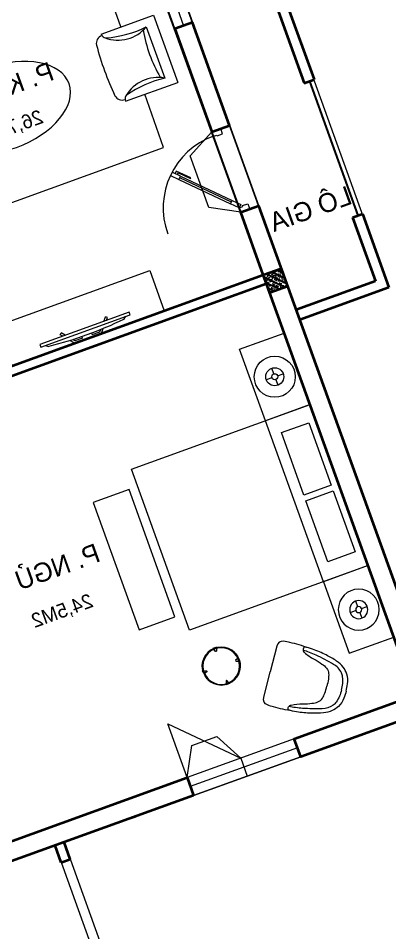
# Model space of a CAD drawing. Header units: metres. Extents: x 568336 to 569219, y 2065964 to 2066430.
# Drawn here: x 568593.07 to 568596.98, y 2066339.95 to 2066349.57 of the extents above; entities that cross this region are included whole.
import ezdxf

# ---------------------------------------------------------------- set-up
doc = ezdxf.new("R2010")
doc.units = ezdxf.units.M
doc.linetypes.add('$AUDIT_BAD_LTYPE2', pattern=[0])
doc.linetypes.add('HIDDEN2', pattern=[0.1875, 0.125, -0.0625])
doc.layers.get('0').update_dxf_attribs({"linetype": 'CONTINUOUS'})
for name, color, linetype, lineweight in [('-DIM', 9, 'CONTINUOUS', 13), ('-DOOR', 137, 'CONTINUOUS', 9), ('-FURNITURE', 46, 'CONTINUOUS', 9), ('-HATCH', 8, 'CONTINUOUS', 5), ('-LINE1', 7, 'CONTINUOUS', 18), ('-LINE2', 252, 'CONTINUOUS', 9), ('-STEEL1', 1, 'CONTINUOUS', 35), ('-WALL', 4, 'CONTINUOUS', 35), ('TEXT25', 2, 'CONTINUOUS', 13)]:
    doc.layers.add(name, color=color, linetype=linetype, lineweight=lineweight)
doc.layers.add('-HATCH CONCRETE', color=54, linetype='CONTINUOUS')
doc.layers.add('LoLK', color=6, linetype='CONTINUOUS')
doc.styles.add('SVN_AVO_thuong', font='')
doc.styles.add('T1', font='', dxfattribs={"height": 200})
doc.styles.get('SVN_AVO_thuong').set_extended_font_data('SVN-Avo')
doc.styles.get('T1').set_extended_font_data('VNgeometric Light')

# ---------------------------------------------------------------- blocks, each defined once
blk = doc.blocks.new('1800X2000')
at = {"layer": '-FURNITURE'}
blk.add_line((325497.3064970744, 17765.29446492715), (325497.3064973904, 19565.2944651944), dxfattribs=at)
for points in [[(323997.3057774993, 19565.2944651944), (325997.3064971831, 19565.2944651944), (325997.3064971831, 17765.29446484288), (323997.3057774993, 17765.29446484288)], [(325612.9490047574, 19390.79434491032), (325919.0064973457, 19390.79434491032), (325919.0064973457, 18691.29434485664), (325612.9490047574, 18691.29434485664)], [(325612.9490046239, 18629.79434491026), (325919.0064972151, 18629.79434491026), (325919.0064972151, 17946.79434485664), (325612.9490046239, 17946.79434485664)]]:
    blk.add_lwpolyline(points, close=True, dxfattribs=at)
blk = doc.blocks.new('ghe11asdsdsdsd')
at = {"layer": '-FURNITURE', "ltscale": 5}
for p, q in [((-454.1512245237245, 641.9073886275291), (-454.093361600535, -60.42008052262099)), ((446.9845405295782, 642.5119281820953), (445.2090906954836, -59.49456913078757)), ((339.4434767446655, 74.7769195077999), (-347.9447826922697, 73.86721415390639)), ((445.2090906954836, -59.49456913078757), (-454.093361600535, -60.42008052262099))]:
    blk.add_line(p, q, dxfattribs=at)
for centre, radius, start, end in [((-329.6609394550032, 640.4347183164282), 102.5030657496747, 97.790878171796, 180.4720192216976), ((13.76703277978231, -3057.035900902003), 3815.794779152998, 85.15051378916075, 95.37323135559144), ((322.4963123202615, 643.5363927781655), 102.5030657496747, 359.5521671507362, 82.23330821456577), ((-556.8192392717756, 172.0380743239075), 480.9551723817158, 73.62802494144414, 77.67439557183955), ((-435.3449582978792, 585.5188594441861), 49.99999999999999, 17.29045382422632, 73.62802494144414), ((-752.7215750947944, 311.3200961878028), 469.2846926992153, 329.6029749418909, 39.82713105222346), ((-1717.077797784907, 235.4868877488407), 1378.639231958857, 353.2676599931669, 15.34770349738529), ((744.7327549548354, 311.2790322922665), 469.2468948897888, 140.0381535895592, 210.2652298418676), ((1708.833027020766, 233.2264510887835), 1378.526022415482, 164.5192846221356, 186.6002375866197), ((428.017340289487, 586.1773279104382), 49.99999999999999, 106.2083736517696, 162.5459446768903), ((548.310481298744, 172.35137315467), 480.9551723817158, 102.1620030057203, 106.2083736517696), ((-1.445652381749824, -1576.057105405802), 1730.279692069412, 79.6029490361376, 100.5814174655623)]:
    blk.add_arc(centre, radius, start, end, dxfattribs=at)
blk = doc.blocks.new('GHE600')
at = {"layer": '-FURNITURE'}
for p, q in [((269949.5421851056, 8709.741290517763), (270649.5421851056, 8709.74129051782)), ((269949.5421851289, 8043.074623851076), (270649.5421851289, 8043.074623851135))]:
    blk.add_line(p, q, dxfattribs=at)
for points in [[(270145.5337149384, 9594.84705863762), (270145.5337150262, 10094.84705863762), (270645.5337150262, 10094.84705854984), (270645.5337149384, 9594.847058549843)], [(269849.5421851288, 9526.40795718442), (270649.5421851288, 9526.407957184478), (270649.5421851639, 7226.407957184478), (269849.5421851639, 7226.40795718442)], [(269949.5421851288, 9376.40795718442), (270649.5421851288, 9376.407957184478), (270649.5421851639, 7376.407957184478), (269949.5421851639, 7376.40795718442)], [(270145.5337145109, 7157.96885590817), (270145.5337144231, 6657.96885590817), (270645.5337144231, 6657.968855820392), (270645.5337145109, 7157.968855820392)]]:
    blk.add_lwpolyline(points, close=True, dxfattribs=at)
at = {"layer": '-FURNITURE', "elevation": -1.348764000838661e-08}
for points in [[(271286.9253059005, 9830.321753277356), (270645.53371498, 9832.18215255058)], [(272037.8126997925, 6909.345592938189), (272633.6221192031, 6907.537773812626), (272633.6585346201, 9823.095600669185), (272037.874818299, 9826.334833337169)], [(270262.0588059474, 9594.847058617102), (270262.0583521723, 9526.40795718442)], [(270262.0260181179, 7226.40795718439), (270262.0255643428, 7157.968855887651)], [(270645.5337144685, 6916.624135324557), (271286.6504318018, 6913.272511655086)]]:
    blk.add_lwpolyline(points, dxfattribs=at)
at = {"layer": '-FURNITURE'}
for centre, radius in [((270395.5337149822, 9844.847058593674), 200), ((270395.5337149822, 9844.847058593674), 150), ((270395.5337144671, 6907.968855864223), 200), ((270395.5337144671, 6907.968855864223), 150)]:
    blk.add_circle(centre, radius, dxfattribs=at)
at = {"layer": '-FURNITURE', "extrusion": (0, 0, -1)}
blk.add_ellipse((271661.9002663364, 8365.294462872116), major_axis=(3.669220623812561e-13, 749.5763598198391), ratio=0.5899940615450746, dxfattribs=at)
at = {"layer": '-FURNITURE', "zscale": 0.83397927038413}
for p, xscale, yscale, rotation in [((271659.4476334748, 10145.29901697894, -5.948631914765009e-09), 0.83397927038413, 0.83397927038413, 179.9447021404027), ((271659.4476334748, 6607.516897389956, -5.948631914765009e-09), -0.8339792703841301, 0.8339792703841301, 0.05529785959737722)]:
    blk.add_blockref('ghe11asdsdsdsd', p, dxfattribs=dict(at, xscale=xscale, yscale=yscale, rotation=rotation))
blk = doc.blocks.new('XR.MB.LM123$0$tvi 1')
blk.add_lwpolyline([(28.54445810673496, -2.291926648467779e-10), (28.54445810673496, -999.9999999999964), (-7.275957614183426e-12, -1000), (0, 0)], close=True)
for points in [[(28.54445810680045, -50.31958968611434), (52.37372755713295, -80.86315460130209)], [(-24.09820395050338, -235.5599978379832), (-39.09879504836863, -251.7939635238108)], [(0, -284.7849796677438), (-39.09879504836863, -251.7939635238108)], [(0, -255.9952397129928), (-24.09820395050338, -235.5599978379832)], [(69.66229681991535, -315.0836646851385), (111.1934016081432, -350.2927865858655), (111.193401608034, -649.712917566063), (69.68611289083492, -684.9110379843005)], [(89.09002233762294, -445.7449799550195), (89.09002233762294, -359.9578938602899), (70.91298945683957, -344.6203678706661)], [(89.09002233762294, -445.7449799550195), (73.49991829216015, -445.7449799550232)], [(89.09002233768115, -554.2550200447404), (89.09002233773936, -640.0421061392371), (70.91298945678864, -655.3796321293303)], [(89.09002233768115, -554.2550200447404), (73.49991829216015, -554.2550200447404)], [(0, -715.2150203320198), (-39.09879504836863, -748.2060364759491)], [(-24.09820395050338, -764.4400021620095), (-39.09879504836863, -748.2060364759491)], [(0, -744.004760287), (-24.09820395050338, -764.4400021620095)], [(28.54445810674224, -949.680410313882), (52.37372755713295, -919.1368453984578)]]:
    blk.add_lwpolyline(points)
blk.add_arc((-4025.16618952866, -499.9999999999964), 4099.025185406737, 354.1310878512652, 5.868912148527433)
blk = doc.blocks.new('*U210')
at = {"linetype": '$AUDIT_BAD_LTYPE2'}
for p, q in [((134.8528137423857, 56.56854249492379), (559.116882454313, 480.832611206851)), ((573.2590180780439, 466.69047558312), (148.9949493661167, 42.42640687119284))]:
    blk.add_line(p, q, dxfattribs=at)
for points in [[(547.0295477225062, 497.0295477225062), (120.7106781186548, 70.71067811865474)], [(544.974746830582, 494.9747468305819), (573.2590180780439, 466.69047558312), (643.9696961966987, 537.4011537017748), (615.6854249492368, 565.6854249492367), (544.974746830582, 494.9747468305819)], [(120.7106781186548, 70.71067811865474), (148.9949493661167, 42.42640687119284), (78.2842712474619, -28.2842712474619), (50, 0), (120.7106781186548, 70.71067811865474)]]:
    blk.add_lwpolyline(points)
for points in [[(518.6601255723684, 372.1119246041146), (638.5991009923586, 492.0509000241046), (618.6092717556935, 512.0407292607696), (598.6194425190491, 492.0509000241252), (614.6113059083771, 476.0590366347973), (514.6621597250313, 376.1098904514517)], [(0, 0), (50, 0), (50, -40), (60, -40), (60, -99.99999999999272), (0, -99.99999999999272)], [(899.9999999999982, 1.3252863207713e-28), (849.9999999999982, 1.3252863207713e-28), (849.9999999999982, -40.00000000000001), (839.9999999999982, -40.00000000000001), (839.9999999999982, -99.99999999999272), (899.9999999999982, -99.99999999999272)]]:
    blk.add_lwpolyline(points, close=True)
at = {"linetype": '$AUDIT_BAD_LTYPE2', "ltscale": 0.3}
blk.add_arc((50, 0), 799.9999999999982, 0, 90, dxfattribs=at)
blk = doc.blocks.new('12PLMP12')
at = {"color": 0, "linetype": 'ByBlock'}
for p, q in [((-1.25, 0), (-3.75, 0)), ((0, 1.25), (0, 3.75)), ((1.25, 0), (3.75, 0)), ((0, -1.25), (0, -3.75))]:
    blk.add_line(p, q, dxfattribs=at)
for radius in [8.5, 3.75, 1.25]:
    blk.add_circle((0, 0), radius, dxfattribs=at)
blk = doc.blocks.new('A$C7D524948')
at = {"layer": '-FURNITURE'}
for points in [[(-1.862645149230957e-09, 824.9500000011176, 0.02374928999430728), (-77.15000000130385, 820, 0.1110396266945436), (-175.0999999996275, 786.1500000022352, 0.08516816991690027), (-234.9500000011176, 733.25, 0.08855014736123698), (-281.5499999988824, 649.3499999996275, 0.02790636319614463), (-315.9500000011176, 525.5999999996275, 0.02834164487538841), (-340.4000000022352, 372.8000000007451, 0.04711987010175965), (-341.0999999996275, 283.4000000003725, 0.5135274654112972), (-284.5500000007451, 299.9500000011176, 0.05957759956988055), (-242.5500000026077, 413.6500000003725, -0.03446512451505389), (-213.1500000003725, 507.4499999992549, -0.05927668371543007), (-182.7500000009313, 564.2999999988824, -0.1661460996977688), (-133.4500000011176, 600.4000000003725, -0.0525641271264061), (-75.80000000074506, 611.9500000011176, -0.02855401869774651), (-1.862645149230957e-09, 614.6500000003725, -3.543335205159532)], [(-0.5500000007450581, 774.1500000003725, 0.1055837687742558), (-137.8000000007451, 751.3000000007451, 0.08397584501256396), (-176, 728.25, 0.1493020227225411), (-241.2000000011176, 626.1999999992549, 0.02490854660583826), (-289.25, 424.1500000003725, 0.02643887537121914), (-306.5679914960638, 278.4068524483591, -0.8863330528017872)], [(-0.5500000007450581, 774.1500000003725, -0.1055837687742558), (136.6999999992549, 751.3000000007451, -0.08397584501256396), (174.8999999985099, 728.2500000018626, -0.1493020227225411), (240.0999999986961, 626.1999999992549, -0.02490854660583826), (288.1499999975786, 424.1500000003725, -0.02643887537121914), (305.467991495505, 278.4068524483591, 0.8863330528017872)], [(-1.862645149230957e-09, 824.9500000011176, -0.02374928999430728), (77.14999999850988, 820.0000000018626, -0.1110396266945436), (175.0999999986961, 786.1500000003725, -0.08516816991690027), (234.9499999992549, 733.25, -0.08855014736123698), (281.5499999988824, 649.3499999996275, -0.02790636319614463), (315.9500000011176, 525.5999999996275, -0.02834164487538841), (340.3999999985099, 372.8000000007451, -0.04711987010175965), (341.0999999996275, 283.4000000022352, -0.5135274654112972), (284.5500000007451, 299.9499999992549, -0.05957759956988055), (242.5499999988824, 413.6499999985099, 0.03446512451505389), (213.1499999994412, 507.4500000011176, 0.05927668371543007), (182.75, 564.3000000007451, 0.1661460996977688), (133.4499999983236, 600.4000000003725, 0.0525641271264061), (75.79999999888241, 611.9499999992549, 0.02855401869774651), (-1.862645149230957e-09, 614.6500000003725, 3.543335205159532)], [(-342.8562581948936, 328.1164919566363, 0.02267140514630937), (-350.039135296829, 124.5, 0.01212164544072816), (-345.6391352973878, 57.0500000026077, 0.4055082152921144), (-279.3891352973878, 0), (0, 0)], [(342.8562581939623, 328.1164919547737, -0.02267140514630937), (350.0391352958977, 124.5, -0.01212164544072816), (345.6391352955252, 57.05000000074506, -0.4055082152921144), (279.3891352964565, 0), (0, 0)]]:
    blk.add_lwpolyline(points, format="xyb", dxfattribs=at)
blk = doc.blocks.new('tbl1')
at = {"layer": '-FURNITURE'}
for points in [[(-19.7318235830171, 199.0618887953169), (-20.00000000081491, 202.1778609547764), (19.99999999918509, 202.1778609547764), (19.73182358138729, 199.0618887953169), (-8.149072527885437e-10, 200.1778609545727)], [(-202.1778609555913, -20), (-202.1778609555913, 20), (-199.0618887961609, 19.7318235822022), (-200.1778609553294, 9.313225746154785e-10), (-199.0618887961609, -19.73182358033955)], [(202.1778609539615, -20), (199.0618887945311, -19.73182358033955), (200.1778609537287, 9.313225746154785e-10), (200.2090254699579, 19.83055200098897), (202.1778609539615, 20)], [(19.99999999918509, -202.1778609547764), (-20.00000000081491, -202.1778609547764), (-19.7318235830171, -199.061888795346), (-8.149072527885437e-10, -200.1778609546018), (19.73182358138729, -199.061888795346)]]:
    blk.add_hatch(color=256, dxfattribs=at).paths.add_polyline_path(points, flags=0)
at = {"layer": '-FURNITURE', "flags": 128}
for points in [[(-19.7318235830171, 199.061888795346), (-20.00000000081491, 202.1778609547764), (-8.149072527885437e-10, 202.1778609547764), (19.99999999918509, 202.1778609547764), (19.73182358138729, 199.061888795346)], [(-202.1778609555913, 0), (-202.1778609555913, 20), (-199.0618887961609, 19.7318235822022)], [(202.1778609539615, 0), (202.1778609539615, 20), (199.0618887945311, 19.7318235822022)], [(-19.7318235830171, -199.061888795346), (-20.00000000081491, -202.1778609547764), (-8.149072527885437e-10, -202.1778609547764), (19.99999999918509, -202.1778609547764), (19.73182358138729, -199.061888795346)]]:
    blk.add_lwpolyline(points, dxfattribs=at)
for points in [[(14.99999999918509, 193), (-15.00000000081491, 193), (-5.000000000814907, 163), (-8.149072527885437e-10, 163), (4.999999999185093, 163)], [(-193.0000000008149, -15), (-193.0000000008149, 15), (-163.0000000008149, 5), (-163.0000000008149, 0), (-163.0000000008149, -5)], [(192.9999999991851, -15), (192.9999999991851, 15), (162.9999999991851, 5), (162.9999999991851, 0), (162.9999999991851, -5)], [(14.99999999918509, -193), (-15.00000000081491, -193), (-5.000000000814907, -163), (-8.149072527885437e-10, -163), (4.999999999185093, -163)]]:
    blk.add_lwpolyline(points, close=True, dxfattribs=at)
at = {"layer": '-FURNITURE'}
for radius in [200.0000000000002, 193.0000000000002]:
    blk.add_circle((-8.149072527885437e-10, 0), radius, dxfattribs=at)
for radius, start, end in [(199.9999999999999, 90, 270), (199.9999999999998, 270, 90)]:
    blk.add_arc((0, 0), radius, start, end, dxfattribs=at)
blk = doc.blocks.new('18x35')
at = {"layer": '-HATCH'}
h = blk.add_hatch(dxfattribs=at)
h.set_pattern_fill('CHAU-01', color=256, scale=10, angle=-1.272221872585407e-14, pattern_type=2)
h.set_pattern_definition([(49.99999999999999, (0, 0), (71.72601826007535, -6.275213498259527), [7.5, -82.5]), (355, (0, 0), (-13.87513336129999, 75.21921337000119), [6, -66]), (100.4514, (5.977167999997619, -0.5229339999999638), (57.85093817140217, 68.94395420609534), [6.374019000000001, -70.1142112]), (46.18419999999998, (0, 20), (106.7241048625644, -16.55190143290183), [11.25, -123.75]), (96.63559999999998, (8.89367449999554, 18.62066930000003), (93.46627055487036, 97.41178709004416), [9.561028799999994, -105.1713]), (351.1842, (0, 20), (93.46619451336275, 97.41186009253245), [9, -99]), (20.99999999999998, (10, 15), (59.69070521184616, -40.2618890665339), [7.5, -82.5]), (326.0000000000001, (10, 15), (24.33153319215819, 72.5150045046853), [6, -66]), (71.45139999999999, (14.97422329999972, 11.64483940000002), (84.022262858149, 32.25304967099522), [6.374019000000001, -70.1142112]), (37.49999999999998, (0, 0), (1.215985531729074, 33.28938538313115), [0, -65.19999999999999, 0, -67, 0, -66.25]), (7.499999999999987, (0, 0), (26.30695374421487, 39.44117118823602), [0, -38.2, 0, -63.7, 0, -25.25]), (327.5, (-22.30000000000291, 0), (53.3822436172409, -2.255487173437988), [0, -25, 0, -78, 0, -103.5]), (317.5, (-32.30000000000291, 0), (58.31861693423862, 10.01049823323176), [0, -32.5, 0, -51.8, 0, -73.5]), (44.99999999999999, (0, 0), (-30.05203820042826, 30.05203820042828), []), (44.99999999999999, (0, 12.25), (-30.05203820042826, 30.05203820042828), [])])
h.paths.add_polyline_path([(96508.03118051568, 47993.04977023201), (96508.03118051568, 47793.04977023201), (96708.03118051568, 47793.04977023201), (96708.03118051568, 47993.04977023201)])
at = {"layer": '-STEEL1'}
blk.add_lwpolyline([(96508.03118051568, 47793.04977023201), (96708.03118051568, 47793.04977023201), (96708.03118051568, 47993.04977023201), (96508.03118051568, 47993.04977023201)], close=True, dxfattribs=at)
blk = doc.blocks.new('M3-T2.3')
at = {"layer": '-DOOR'}
for p, q in [((568598.4568267218, 2066351.76889918), (568598.7633084519, 2066350.922694844)), ((568602.6650580707, 2066344.41235116), (568603.7929262244, 2066344.821236994)), ((568602.6988327857, 2066344.318226852), (568603.8270949399, 2066344.726913176)), ((568602.6991170862, 2066344.318329974), (568603.8269852399, 2066344.727215808)), ((568602.7331761017, 2066344.224308787), (568603.8610442553, 2066344.633194622)), ((568603.2289921475, 2066344.616794077), (568603.2971569652, 2066344.428768666))]:
    blk.add_line(p, q, dxfattribs=at)
blk.add_lwpolyline([(568599.367585866, 2066348.961281457), (568598.362805535, 2066351.734840164), (568598.5508479085, 2066351.802958196), (568599.5556282395, 2066349.029399488)], close=True, dxfattribs=at)
blk.add_lwpolyline([(568602.6647658511, 2066344.412269899), (568603.7930280054, 2066344.820956223), (568603.8611460363, 2066344.632913851), (568602.732883882, 2066344.224227527)], dxfattribs=at)
at = {"layer": '-FURNITURE'}
for points in [[(568602.2839352345, 2066349.751965508), (568600.6837894182, 2066349.172315396), (568600.8370551899, 2066348.749219501), (568602.4372010062, 2066349.328869613)], [(568600.0159183083, 2066347.759796959), (568600.2883904316, 2066347.007627469), (568600.758496363, 2066347.177922546), (568600.4860242396, 2066347.930092036)], [(568602.3259909361, 2066347.540087313), (568602.7020756813, 2066347.676323375), (568603.1870559341, 2066346.337517245), (568602.8109711889, 2066346.201281183)], [(568601.1739248342, 2066344.563076626), (568600.9014527104, 2066345.315246115), (568601.3715586415, 2066345.485541193), (568601.6440307655, 2066344.733371703)]]:
    blk.add_lwpolyline(points, close=True, dxfattribs=at)
at = {"layer": '-HATCH CONCRETE', "color": 251}
blk.add_line((568598.1168938852, 2066349.625259669), (568598.6277798673, 2066348.214939804), dxfattribs=at)
at = {"layer": '-LINE1'}
blk.add_lwpolyline([(568599.8021581246, 2066347.76288804), (568598.8619462621, 2066347.422297886), (568596.9884809032, 2066352.593383614), (568597.9286927658, 2066352.933973768)], close=True, dxfattribs=at)
for points in [[(568605.2244708698, 2066345.126820059), (568605.7012970862, 2066343.810523452), (568608.3338903014, 2066344.764175884), (568607.857064085, 2066346.080472492)], [(568605.318492056, 2066345.160879075), (568605.6931412261, 2066344.126646026)]]:
    blk.add_lwpolyline(points, dxfattribs=at)
at = {"layer": '-LINE2', "linetype": 'HIDDEN2', "ltscale": 10}
for p, q in [((568599.2491775053, 2066349.875569249), (568599.5858678912, 2066349.826946896)), ((568599.7831446513, 2066349.28235702), (568599.5858678912, 2066349.826946896)), ((568599.5557079198, 2066349.029380573), (568599.7831446513, 2066349.28235702)), ((568603.5886738056, 2066345.385083437), (568603.2289921475, 2066344.616794077)), ((568603.7930278983, 2066344.82095632), (568603.5886738056, 2066345.385083437)), ((568603.540051452, 2066345.048393051), (568603.2776145011, 2066344.953484463)), ((568603.7930278983, 2066344.82095632), (568603.540051452, 2066345.048393051)), ((568603.2289921475, 2066344.616794077), (568603.2776145011, 2066344.953484463))]:
    blk.add_line(p, q, dxfattribs=at)
at = {"layer": '-WALL'}
for p, q in [((568597.7805395947, 2066350.407458622), (568598.0700412262, 2066349.608278539)), ((568597.8839628997, 2066350.444923539), (568598.1734645312, 2066349.645743456)), ((568598.1734645312, 2066349.645743456), (568598.0700412262, 2066349.608278539)), ((568598.6843497632, 2066348.235425662), (568598.5809264582, 2066348.197960745)), ((568598.5809264582, 2066348.197960745), (568598.8619133357, 2066347.422285958)), ((568598.6843497632, 2066348.235425662), (568598.927865757, 2066347.563190652)), ((568598.927865757, 2066347.563190652), (568599.7641051256, 2066347.866267601)), ((568598.8619133357, 2066347.422285958), (568599.8015865124, 2066347.762850264)), ((568605.7486911754, 2066345.529391894), (568603.7930280054, 2066344.820956223)), ((568603.8611460363, 2066344.632913851), (568605.816801287, 2066345.341371383)), ((568603.8611460363, 2066344.632913851), (568605.816801287, 2066345.341371383)), ((568605.2892432698, 2066344.948013426), (568605.2245311405, 2066345.12665368)), ((568605.3832644561, 2066344.982072441), (568605.3185523268, 2066345.160712695)), ((568605.3832644561, 2066344.982072441), (568605.2892432698, 2066344.948013426)), ((568604.470416574, 2066344.853629194), (568604.5644377603, 2066344.88768821)), ((568603.7930280054, 2066344.820956223), (568603.8611460363, 2066344.632913851))]:
    blk.add_line(p, q, dxfattribs=at)
blk.add_lwpolyline([(568598.6690003942, 2066350.888537967), (568598.8574076396, 2066350.95677607), (568599.2490729553, 2066349.875569315), (568599.0606657099, 2066349.807331212)], close=True, dxfattribs=at)
blk.add_lwpolyline([(568601.2755634142, 2066343.696290926), (568602.7328918013, 2066344.224205665), (568602.66477377, 2066344.412248039), (568601.3952179408, 2066343.95235359), (568599.8285834675, 2066348.276909769), (568602.834866816, 2066349.365930819), (568602.8008078006, 2066349.459952006), (568599.7945231384, 2066348.370930479), (568599.5557079198, 2066349.029380573), (568599.3679237659, 2066348.961356082), (568601.2755634142, 2066343.696290926)], dxfattribs=at)
blk.add_line((568599.555479974, 2066349.029321889), (568598.5516116482, 2066351.801336733))
at = {"layer": '-DIM', "xscale": -0.001, "yscale": 0.001, "zscale": 0.001, "rotation": 19.91283353975969}
blk.add_blockref('1800X2000', (568913.4586718568, 2066439.643578498), dxfattribs=at)
at = {"layer": '-DOOR', "xscale": -0.001, "yscale": 0.001, "zscale": 0.001}
for name, p, rotation in [('GHE600', (568516.1246831175, 2066609.750891271), 109.9128335397593), ('*U210', (568599.5557079198, 2066349.029380573), 289.912833549811)]:
    blk.add_blockref(name, p, dxfattribs=dict(at, rotation=rotation))
at = {"layer": '-FURNITURE', "extrusion": (0, 0, -1)}
for name, p, xscale, yscale, zscale, rotation in [('XR.MB.LM123$0$tvi 1', (-568602.0709469004, 2066349.314424634), -0.0009999999999999998, 0.0009999999999999998, 0.001, 70.0908561725974), ('12PLMP12', (-568600.3865393687, 2066347.470703701), 0.02540000000037256, 0.02540000000037256, -0.02540000000037254, 250.087166450189)]:
    blk.add_blockref(name, p, dxfattribs=dict(at, xscale=xscale, yscale=yscale, zscale=zscale, rotation=rotation))
at = {"layer": '-FURNITURE'}
for name, p, xscale, yscale, zscale, rotation in [('12PLMP12', (568601.2734097056, 2066345.022464962), 0.02540000000083851, 0.02540000000083851, 0.02540000000083851, 109.9128335771215), ('A$C7D524948', (568602.4077869077, 2066345.115866472), 0.001, 0.001, 0.001, 144.0347532982722)]:
    blk.add_blockref(name, p, dxfattribs=dict(at, xscale=xscale, yscale=yscale, zscale=zscale, rotation=rotation))
at = {"layer": '-STEEL1', "xscale": 0.001, "yscale": 0.001, "zscale": 0.001, "rotation": 19.91283354981093}
blk.add_blockref('18x35', (568525.2147360544, 2066270.309732914), dxfattribs=at)
at = {"layer": '-WALL', "xscale": 0.001, "yscale": 0.001, "zscale": 0.001, "rotation": 19.91283354981093}
blk.add_blockref('tbl1', (568602.7661963607, 2066345.492977172), dxfattribs=at)
at = {"layer": 'TEXT25'}
for s, height, style, p in [('P. KHÁCH ', 0.2, 'SVN_AVO_thuong', (568600.1593786385, 2066351.353085072)), ('26,7M2', 0.15, 'T1', (568600.541179164, 2066351.077962657)), ('LÔ GIA', 0.2, 'SVN_AVO_thuong', (568598.5816018307, 2066348.342416001)), ('P. NGỦ 1', 0.2, 'SVN_AVO_thuong', (568603.0256005808, 2066347.148709866)), ('24,5M2', 0.15, 'T1', (568603.3929420506, 2066346.829780183))]:
    blk.add_text(s, height=height, rotation=19.91283355064844, dxfattribs=dict(at, style=style)).set_placement(p)

msp = doc.modelspace()

# ---------------------------------------------------------------- block references
at = {"layer": 'LoLK', "xscale": -1, "rotation": 39.76534617251417}
msp.add_blockref('M3-T2.3', (2327390.76896625, 841707.7234019606), dxfattribs=at)

doc.saveas('drawing.dxf')
